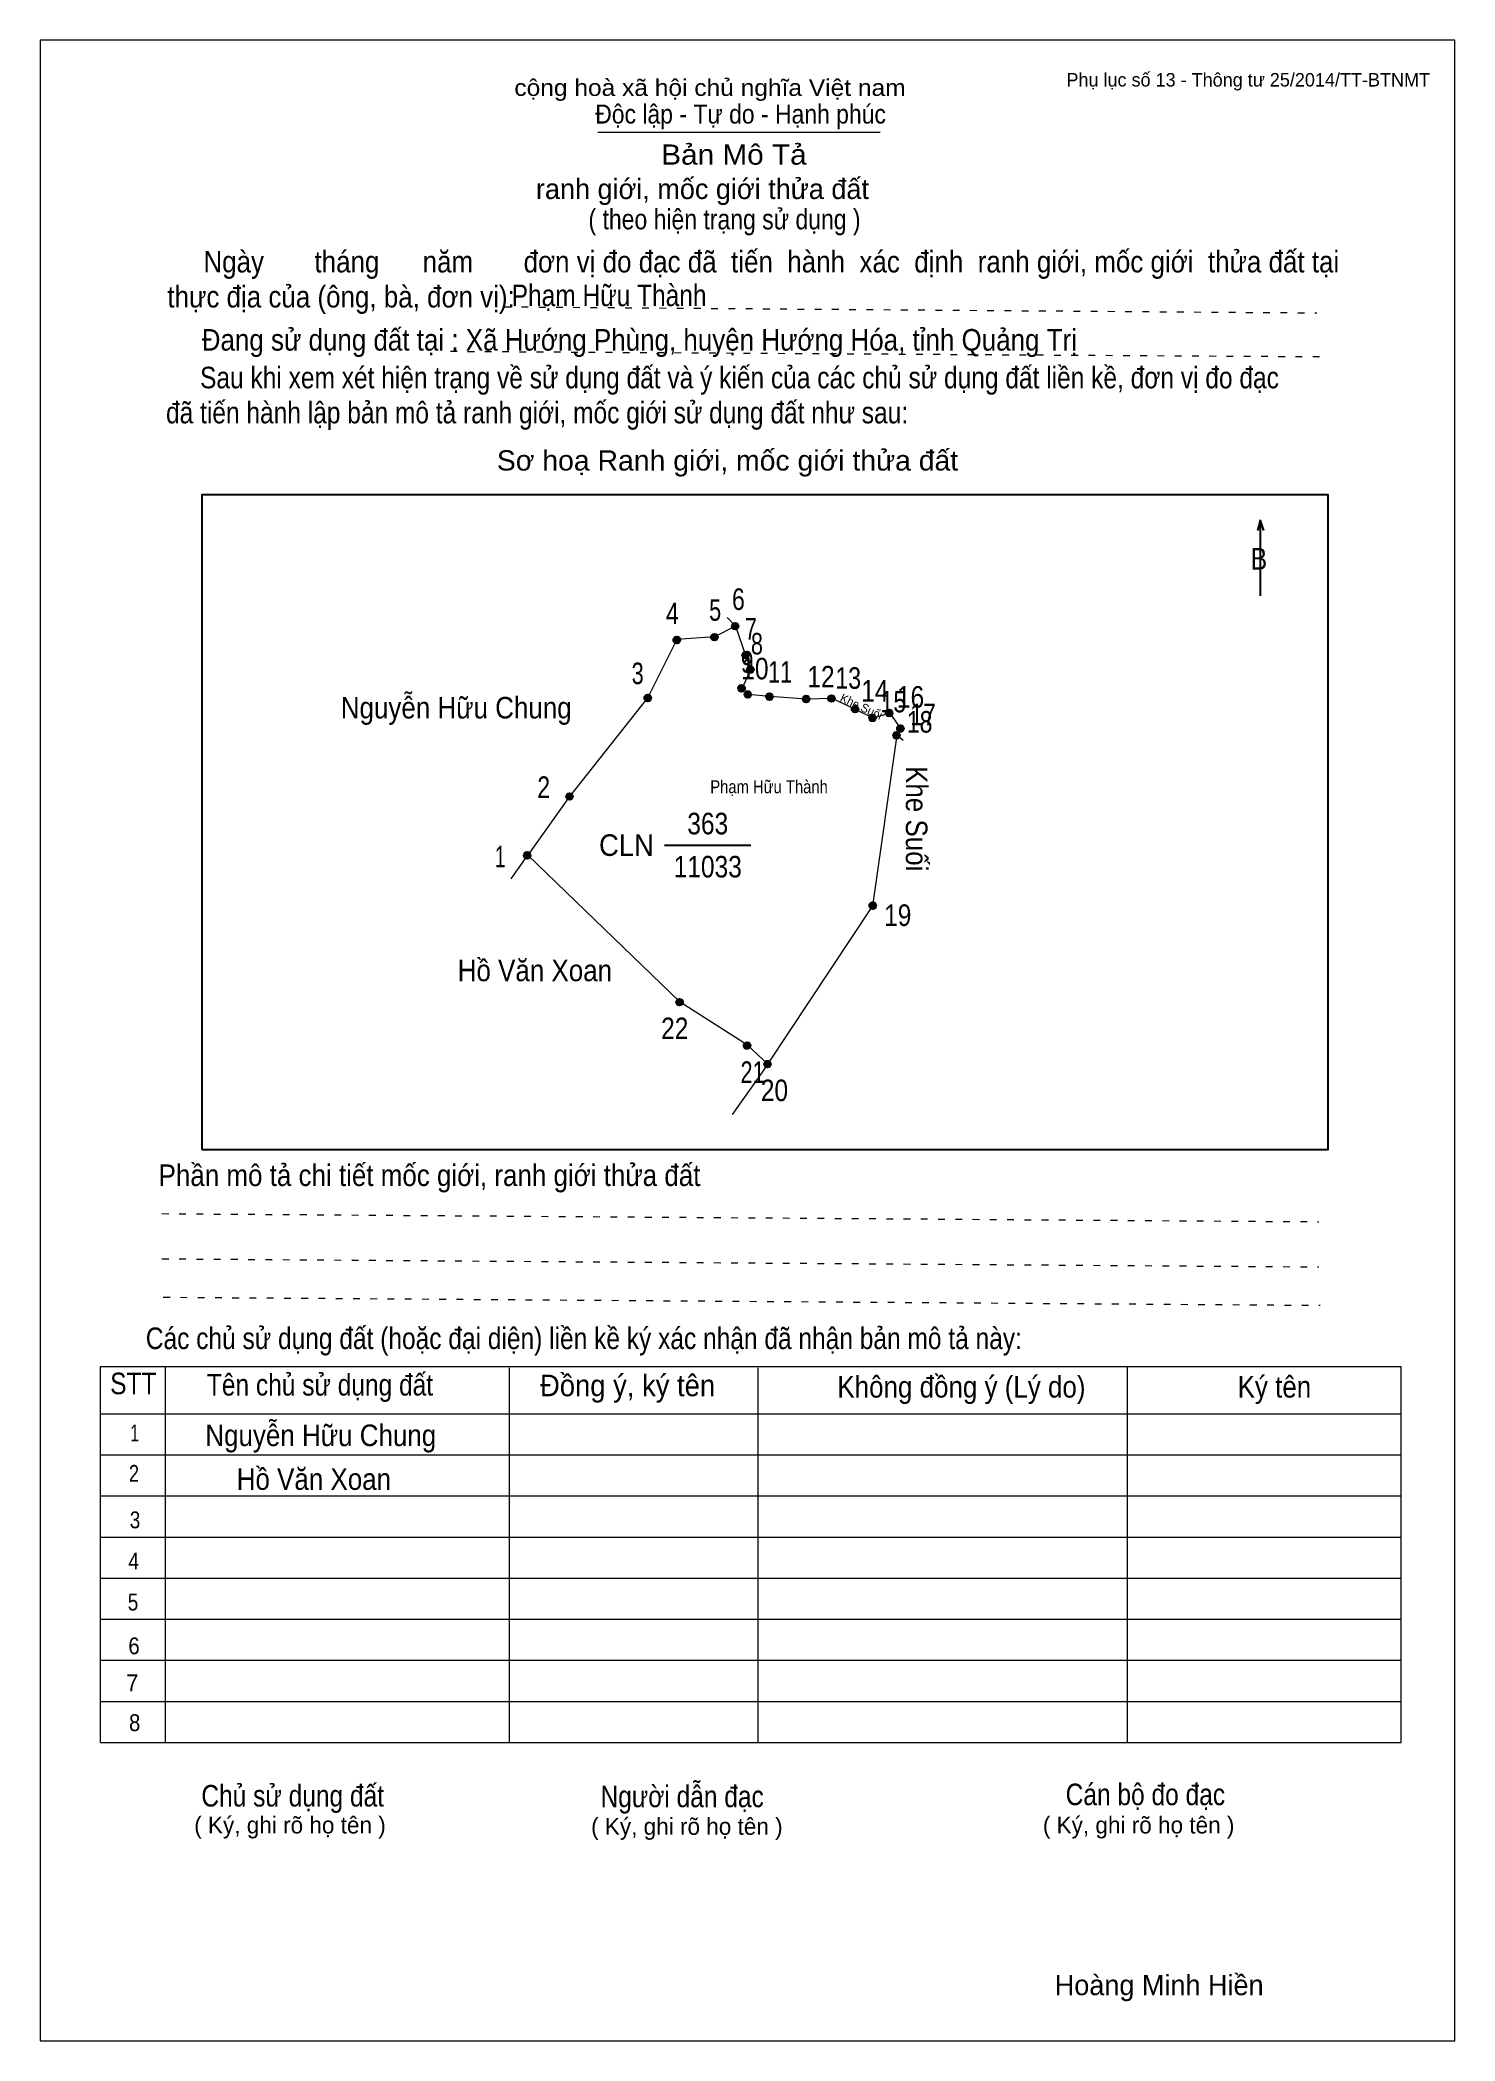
# Model space of a CAD drawing. Header units: centimetres. Extents: x 0 to 21, y 0 to 29.7.
import ezdxf
from ezdxf.enums import TextEntityAlignment as Align

# ---------------------------------------------------------------- set-up
doc = ezdxf.new("R2010")
doc.units = ezdxf.units.CM
doc.header["$LTSCALE"] = 0.13
doc.linetypes.add('DOTTED', pattern=[1.5, 0.3, -1.2])
for name, color, linetype, lineweight in [('1', 7, 'Continuous', 13), ('32', 7, 'Continuous', 25), ('33', 7, 'Continuous', 25), ('61', 7, 'Continuous', 13), ('62', 7, 'Continuous', 13)]:
    doc.layers.add(name, color=color, linetype=linetype, lineweight=lineweight)
for name, color, linetype in [('34', 7, 'Continuous'), ('45', 7, 'Continuous'), ('63', 7, 'Continuous')]:
    doc.layers.add(name, color=color, linetype=linetype)

msp = doc.modelspace()

# ---------------------------------------------------------------- hatches: boundary and pattern name
at = {"layer": '32'}
for points in [[(9.4997, 20.7941, 1), (9.3997, 20.7941, 1)], [(10.0586, 20.837, 1), (9.9586, 20.837, 1)], [(10.3669, 21, 1), (10.2669, 21, 1)], [(10.5195, 20.5709, 1), (10.4195, 20.5709, 1)], [(10.5917, 20.3555, 1), (10.4917, 20.3555, 1)], [(9.0697, 19.9342, 1), (8.9697, 19.9342, 1)], [(10.4619, 20.0773, 1), (10.3619, 20.0773, 1)], [(10.5548, 19.9866, 1), (10.4548, 19.9866, 1)], [(10.8772, 19.9531, 1), (10.7772, 19.9531, 1)], [(11.4211, 19.9187, 1), (11.3211, 19.9187, 1)], [(11.7947, 19.9268, 1), (11.6947, 19.9268, 1)], [(12.1469, 19.7691, 1), (12.0469, 19.7691, 1)], [(12.4044, 19.6375, 1), (12.3044, 19.6375, 1)], [(12.6516, 19.711, 1), (12.5516, 19.711, 1)], [(12.7621, 19.3799, 1), (12.6621, 19.3799, 1)], [(12.8197, 19.4797, 1), (12.7197, 19.4797, 1)], [(7.9088, 18.4723, 1), (7.8088, 18.4723, 1)], [(7.2807, 17.5982, 1), (7.1807, 17.5982, 1)], [(12.4087, 16.8518, 1), (12.3087, 16.8518, 1)], [(9.5427, 15.4197, 1), (9.4427, 15.4197, 1)], [(10.5432, 14.7747, 1), (10.4432, 14.7747, 1)], [(10.8471, 14.5, 1), (10.7471, 14.5, 1)]]:
    msp.add_hatch(color=256, dxfattribs=at).paths.add_polyline_path(points)

# ---------------------------------------------------------------- linework, layer by layer
at = {"layer": '1'}
msp.add_lwpolyline([(21, 0), (21, 29.7), (0, 29.7), (0, 0)], close=True, dxfattribs=at)
at = {"layer": '32'}
for centre in [(9.4497, 20.7941), (10.0086, 20.837), (10.3169, 21), (10.4695, 20.5709), (10.5417, 20.3555), (9.0197, 19.9342), (10.4119, 20.0773), (10.5048, 19.9866), (10.8272, 19.9531), (11.3711, 19.9187), (11.7447, 19.9268), (12.0969, 19.7691), (12.3544, 19.6375), (12.6016, 19.711), (12.7121, 19.3799), (12.7697, 19.4797), (7.8588, 18.4723), (7.2307, 17.5982), (12.3587, 16.8518), (9.4927, 15.4197), (10.4932, 14.7747), (10.7971, 14.5)]:
    msp.add_circle(centre, 0.05, dxfattribs=at)
at = {"layer": '33'}
msp.add_line((9.27, 17.75), (10.55, 17.75), dxfattribs=at)
at = {"layer": '61'}
for p, q in [((10.2, 21.13), (10.32, 21)), ((6.99, 17.25), (7.24, 17.6)), ((10.8, 14.5), (10.27, 13.75))]:
    msp.add_line(p, q, dxfattribs=at)
for points in [[(10.32, 21), (10.01, 20.84), (9.45, 20.8), (9.02, 19.94), (7.86, 18.47), (7.24, 17.6)], [(10.32, 21), (10.47, 20.57), (10.55, 20.36), (10.42, 20.08), (10.51, 19.99), (10.83, 19.96), (11.38, 19.92), (11.75, 19.93), (12.1, 19.77), (12.36, 19.64), (12.61, 19.71), (12.77, 19.48), (12.72, 19.38), (12.81, 19.31)], [(10.8, 14.5), (12.36, 16.85), (12.72, 19.38)], [(10.8, 14.5), (10.5, 14.78), (9.5, 15.42), (7.24, 17.6)]]:
    msp.add_lwpolyline(points, dxfattribs=at)
at = {"layer": '62'}
for p, q in [((8.28, 28.33), (12.47, 28.33)), ((0.9, 10.01), (20.2, 10.01)), ((0.9, 4.43), (0.9, 10.01)), ((1.86, 4.43), (1.86, 10.01)), ((6.97, 4.43), (6.97, 9.99)), ((10.66, 4.43), (10.66, 9.99)), ((16.14, 4.43), (16.14, 10.01)), ((20.2, 4.43), (20.2, 10.01)), ((0.9, 9.31), (20.2, 9.31)), ((0.9, 8.7), (20.2, 8.7)), ((0.9, 8.09), (20.2, 8.09)), ((0.9, 7.48), (20.2, 7.48)), ((0.9, 6.87), (20.2, 6.87)), ((0.9, 6.26), (20.2, 6.26)), ((0.9, 5.65), (20.2, 5.65)), ((0.9, 5.04), (20.2, 5.04)), ((0.9, 4.43), (20.2, 4.43))]:
    msp.add_line(p, q, dxfattribs=at)
at = {"layer": '62', "linetype": 'DOTTED'}
for p, q in [((6.89, 25.74), (18.95, 25.65)), ((6.09, 25.08), (19.04, 25)), ((1.81, 12.28), (18.98, 12.16)), ((1.81, 11.61), (18.98, 11.49)), ((1.83, 11.04), (19, 10.92))]:
    msp.add_line(p, q, dxfattribs=at)
at = {"layer": '62', "lineweight": 25}
for p, q in [((18.11, 22.58), (18.11, 21.45)), ((18.11, 22.57), (18.07, 22.42)), ((18.11, 22.57), (18.16, 22.42))]:
    msp.add_line(p, q, dxfattribs=at)
msp.add_lwpolyline([(2.4, 13.23), (19.12, 13.23), (19.12, 22.95), (2.4, 22.95)], close=True, dxfattribs=at)

# ---------------------------------------------------------------- texts
at = {"layer": '32'}
for s, width, p in [('5', 0.75, (10.02, 21.08)), ('6', 0.8, (10.365, 21.24)), ('4', 0.8, (9.385, 21.03)), ('7', 0.75, (10.55, 20.8)), ('8', 0.75, (10.64, 20.58)), ('9', 0.8, (10.495, 20.31)), ('10', 0.85, (10.61, 20.21)), ('3', 0.75, (8.87, 20.14)), ('11', 0.75, (10.985, 20.16)), ('12', 0.85, (11.59, 20.09)), ('13', 0.8, (11.995, 20.07)), ('14', 0.85, (12.39, 19.88)), ('15', 0.8, (12.665, 19.72)), ('16', 0.85, (12.92, 19.79)), ('18', 0.8, (13.055, 19.42)), ('17', 0.8, (13.105, 19.53)), ('2', 0.8, (7.475, 18.45)), ('1', 0.65, (6.83, 17.42)), ('19', 0.85, (12.73, 16.55)), ('22', 0.85, (9.42, 14.87)), ('21', 0.75, (10.575, 14.22)), ('20', 0.85, (10.9, 13.95))]:
    msp.add_text(s, height=0.32, dxfattribs=dict(at, width=width)).set_placement(p, align=Align.CENTER)
at = {"layer": '33'}
for s, width, p in [('Nguyễn Hữu Chung', 0.9, (7.89, 19.63)), ('CLN', 0.95, (9.11, 17.59)), ('Hồ Văn Xoan', 0.9, (8.49, 15.73)), ('Nguyễn Hữu Chung', 0.9, (5.88, 8.83)), ('Hồ Văn Xoan', 0.9, (5.21, 8.18))]:
    msp.add_text(s, height=0.32, dxfattribs=dict(at, width=width)).set_placement(p, align=Align.RIGHT)
at = {"layer": '33', "width": 0.9}
msp.add_text('Khe Suối', height=0.32, rotation=270, dxfattribs=at).set_placement((12.85, 17.36), align=Align.RIGHT)
at = {"layer": '33', "width": 0.85}
for s, p in [('363', (9.91, 17.91)), ('11033', (9.91, 17.27))]:
    msp.add_text(s, height=0.32, dxfattribs=at).set_placement(p, align=Align.CENTER)
at = {"layer": '34', "width": 0.85}
msp.add_text('Phạm Hữu Thành ', height=0.32, dxfattribs=at).set_placement((7, 25.75))
at = {"layer": '45', "width": 0.95}
msp.add_text('Khe Suối', height=0.1289, rotation=335.056, dxfattribs=at).set_placement((12.1628, 19.7492), align=Align.CENTER)
at = {"layer": '45', "width": 0.85}
msp.add_text('Phạm Hữu Thành ', height=0.193, dxfattribs=at).set_placement((10.85, 18.52), align=Align.CENTER)
at = {"layer": '62'}
for s, height, width, p in [('cộng hoà xã hội chủ nghĩa Việt nam', 0.2474, 1.1, (7.04, 28.87)), ('Độc lập - Tự do - Hạnh phúc', 0.2828, 0.9, (8.24, 28.46)), ('Bản Mô Tả', 0.3, 1.1, (9.22, 27.85)), ('( theo hiện trạng sử dụng )', 0.3, 0.85, (8.14, 26.89)), ('     Ngày       tháng      năm       đơn vị đo đạc đã  tiến  hành  xác  định  ranh giới, mốc giới  thửa đất tại ', 0.32, 0.9, (1.89, 26.25)), ('thực địa của (ông, bà, đơn vị): ', 0.32, 0.9, (1.89, 25.73)), ('Đang sử dụng đất tại : Xã Hướng Phùng, huyện Hướng Hóa, tỉnh Quảng Trị', 0.32, 0.9, (2.4, 25.09)), ('     Sau khi xem xét hiện trạng về sử dụng đất và ý kiến của các chủ sử dụng đất liền kề, đơn vị đo đạc ', 0.32, 0.85, (1.87, 24.53)), ('đã tiến hành lập bản mô tả ranh giới, mốc giới sử dụng đất như sau:', 0.32, 0.85, (1.87, 24.01)), ('Sơ hoạ Ranh giới, mốc giới thửa đất', 0.3, 1.05, (6.78, 23.31)), ('B', 0.32, 0.85, (17.97, 21.84)), ('Phần mô tả chi tiết mốc giới, ranh giới thửa đất ', 0.32, 0.9, (1.76, 12.69)), ('Các chủ sử dụng đất (hoặc đại diện) liền kề ký xác nhận đã nhận bản mô tả này:', 0.32, 0.85, (1.57, 10.27))]:
    msp.add_text(s, height=height, dxfattribs=dict(at, width=width)).set_placement(p)
msp.add_text('ranh giới, mốc giới thửa đất', height=0.3, dxfattribs=at).set_placement((7.36, 27.34))
for s, height, width, p in [('STT', 0.32, 0.85, (1.385, 9.6)), ('Tên chủ sử dụng đất', 0.32, 0.85, (4.155, 9.58)), ('Đồng ý, ký tên', 0.32, 0.95, (8.72, 9.57)), ('Không đồng ý (Lý do)', 0.32, 0.9, (13.675, 9.55)), ('Ký tên', 0.32, 0.9, (18.32, 9.55)), ('1', 0.25, 0.7, (1.405, 8.9)), ('2', 0.25, 0.8, (1.395, 8.3)), ('3', 0.25, 0.85, (1.41, 7.61)), ('4', 0.25, 0.85, (1.39, 7)), ('5', 0.25, 0.85, (1.38, 6.39)), ('6', 0.25, 0.9, (1.395, 5.74)), ('7', 0.25, 0.95, (1.37, 5.19)), ('8', 0.25, 0.9, (1.405, 4.6)), ('Người dẫn đạc', 0.32, 0.85, (9.53, 3.47)), ('Chủ sử dụng đất', 0.32, 0.85, (3.75, 3.48)), ('Cán bộ đo đạc', 0.32, 0.85, (16.405, 3.5))]:
    msp.add_text(s, height=height, dxfattribs=dict(at, width=width)).set_placement(p, align=Align.CENTER)
for p in [(3.71, 3.08), (9.6, 3.06), (16.305, 3.08)]:
    msp.add_text('( Ký, ghi rõ họ tên )', height=0.25, dxfattribs=at).set_placement(p, align=Align.CENTER)
at = {"layer": '63'}
msp.add_text('Phụ lục số 13 - Thông tư 25/2014/TT-BTNMT', height=0.2, dxfattribs=at).set_placement((20.63, 29.01), align=Align.RIGHT)
msp.add_text('Hoàng Minh Hiền', height=0.3, dxfattribs=at).set_placement((16.61, 0.68), align=Align.CENTER)

doc.saveas('drawing.dxf')
